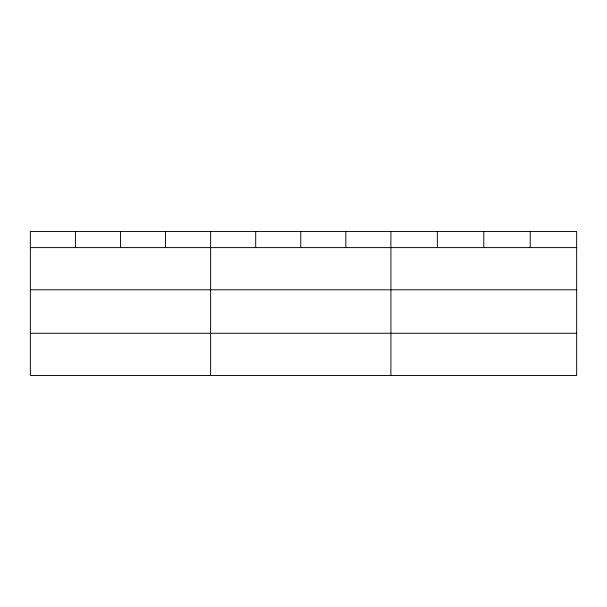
<?xml version="1.0" encoding="UTF-8"?>
<svg xmlns="http://www.w3.org/2000/svg" width="607" height="607" viewBox="0 0 607 607"><rect width="100%" height="100%" fill="white"/><g stroke="black" fill="none" stroke-linecap="round" stroke-linejoin="round"><path stroke-width="0.91" d="M576.65 289.797L576.65 231.54L30.35 231.54L30.35 375.46L576.65 375.46L576.65 289.797L30.35 289.797M30.35 247.603L576.65 247.603M30.35 333.266L576.65 333.266M530.215 231.54L530.215 247.603M483.779 231.54L483.779 247.603M437.344 231.54L437.344 247.603M390.908 231.54L390.908 375.46M345.838 231.54L345.838 247.603M300.769 231.54L300.769 247.603M255.699 231.54L255.699 247.603M210.629 231.54L210.629 375.46M165.559 231.54L165.559 247.603M120.49 231.54L120.49 247.603M75.42 231.54L75.42 247.603"/></g></svg>
